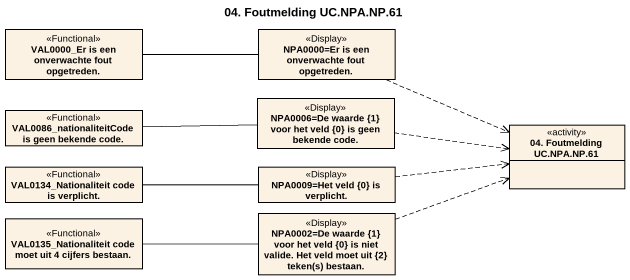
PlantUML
@startuml
title 04. Foutmelding UC.NPA.NP.61
hide circle
hide empty members
class "VAL0000_Er is een onverwachte fout opgetreden." as VAL0000_Er_is_een <<Functional>>
class "NPA0000=Er is een onverwachte fout opgetreden." as NPA0000_Er_is_een <<Display>>
class "NPA0006=De waarde {1} voor het veld {0} is geen bekende code." as NPA0006_De_waarde_1_voor <<Display>>
class "VAL0086_nationaliteitCode is geen bekende code." as VAL0086_nationaliteitCode <<Functional>>
class "04. Foutmelding UC.NPA.NP.61" as c04_Foutmelding_UC_NPA_NP_61 <<activity>>
class "VAL0134_Nationaliteit code is verplicht." as VAL0134_Nationaliteit_code <<Functional>>
class "NPA0009=Het veld {0} is verplicht." as NPA0009_Het_veld_0_is <<Display>>
class "NPA0002=De waarde {1} voor het veld {0} is niet valide. Het veld moet uit {2} teken(s) bestaan." as NPA0002_De_waarde_1_voor <<Display>>
class "VAL0135_Nationaliteit code moet uit 4 cijfers bestaan." as VAL0135_Nationaliteit_code <<Functional>>
VAL0000_Er_is_een -right- NPA0000_Er_is_een
NPA0000_Er_is_een .right.> c04_Foutmelding_UC_NPA_NP_61
NPA0006_De_waarde_1_voor .right.> c04_Foutmelding_UC_NPA_NP_61
VAL0086_nationaliteitCode -right- NPA0006_De_waarde_1_voor
VAL0134_Nationaliteit_code -right- NPA0009_Het_veld_0_is
NPA0009_Het_veld_0_is .right.> c04_Foutmelding_UC_NPA_NP_61
NPA0002_De_waarde_1_voor .right.> c04_Foutmelding_UC_NPA_NP_61
VAL0135_Nationaliteit_code -right- NPA0002_De_waarde_1_voor
@enduml
